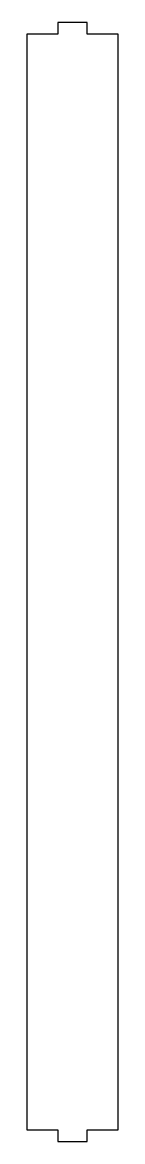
# Model space of a CAD drawing. Header units: millimetres. Extents: x -8 to 8, y 0 to 189.
import ezdxf

# ---------------------------------------------------------------- set-up
doc = ezdxf.new("R2010")
doc.units = ezdxf.units.MM
doc.layers.get('0').update_dxf_attribs({"linetype": 'CONTINUOUS'})

msp = doc.modelspace()

# ---------------------------------------------------------------- linework, layer by layer
msp.add_lwpolyline([(-2.5, 187), (-7.75, 187), (-7.75, 2), (-2.5, 2), (-2.5, 0), (2.5, 0), (2.5, 2), (7.75, 2), (7.75, 187), (2.5, 187), (2.5, 189), (-2.5, 189)], close=True)

doc.saveas('drawing.dxf')
